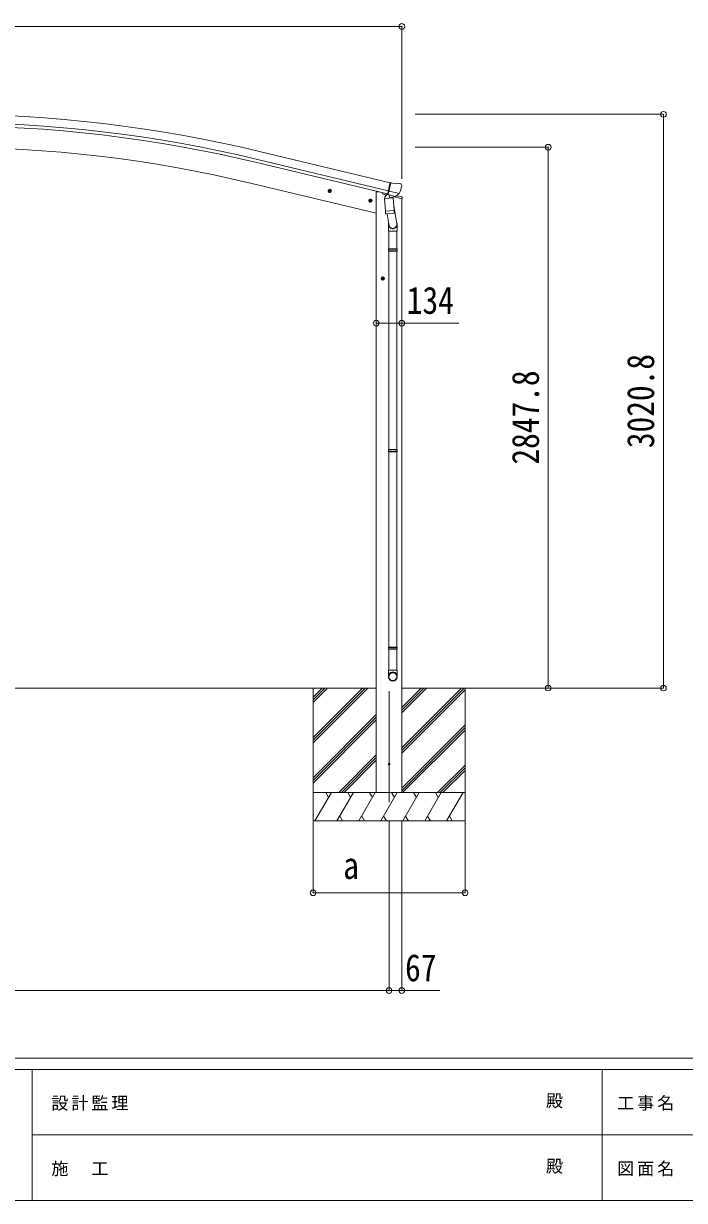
# Model space of a CAD drawing. Units: millimetres at full size. Extents: x -8385 to 8479, y -5853 to 5787.
# Drawn here: x -3447 to 31, y -5853 to 344 of the extents above; entities that cross this region are included whole.
import ezdxf
from ezdxf.enums import TextEntityAlignment as Align

# ---------------------------------------------------------------- set-up
doc = ezdxf.new("R2010")
doc.units = ezdxf.units.MM
doc.header["$LTSCALE"] = 30
doc.header["$PDMODE"] = 32
doc.header["$PDSIZE"] = 30
for name, color, linetype, lineweight in [('0-0_0', 7, 'Continuous', 9), ('0-1_本体', 4, 'Continuous', 9), ('0-2_部品', 7, 'Continuous', 9), ('0-8_PARTS2', 2, 'Continuous', 9), ('0-A_寸法', 6, 'Continuous', 9), ('F-0_240', 7, 'Continuous', 9)]:
    doc.layers.add(name, color=color, linetype=linetype, lineweight=lineweight)
doc.styles.add('ＭＳ ゴシック', font='')
doc.styles.get('ＭＳ ゴシック').set_extended_font_data('MS Gothic')

msp = doc.modelspace()

# ---------------------------------------------------------------- linework, layer by layer
at = {"layer": '0-0_0'}
for p, q in [((-6122.74, -3154.52), (-1590.72, -3154.52)), ((-1923.72, -3203.11), (-1875.12, -3154.51)), ((-1923.72, -3154.52), (-1923.72, -3854.52)), ((-1923.72, -3415.24), (-1662.99, -3154.52)), ((-1923.72, -3429.39), (-1648.85, -3154.52)), ((-1923.72, -3443.53), (-1634.71, -3154.52)), ((-1923.72, -3231.4), (-1846.84, -3154.52)), ((-1923.72, -3217.26), (-1860.99, -3154.52)), ((-1456.72, -3154.52), (-1035.56, -3154.52)), ((-1456.72, -3468.74), (-1142.49, -3154.52)), ((-1456.72, -3482.89), (-1128.35, -3154.52)), ((-1456.72, -3284.9), (-1326.34, -3154.52)), ((-1456.72, -3270.75), (-1340.49, -3154.52)), ((-1456.72, -3256.61), (-1354.63, -3154.52)), ((-1123.72, -3154.52), (-1123.72, -3854.52)), ((-1456.72, -3497.03), (-1123.72, -3164.03)), ((-1923.72, -3627.37), (-1590.72, -3294.38)), ((-1923.72, -3641.52), (-1590.72, -3308.52)), ((-1923.72, -3655.66), (-1590.72, -3322.66)), ((-1456.72, -3680.87), (-1123.72, -3347.88)), ((-1456.72, -3695.02), (-1123.72, -3362.02)), ((-1452.08, -3704.52), (-1123.72, -3376.16)), ((-1788.73, -3704.52), (-1590.72, -3506.51)), ((-1774.59, -3704.52), (-1590.72, -3520.65)), ((-1760.45, -3704.52), (-1590.72, -3534.79)), ((-1268.23, -3704.52), (-1123.72, -3560.01)), ((-1254.09, -3704.52), (-1123.72, -3574.15)), ((-1239.95, -3704.52), (-1123.72, -3588.29)), ((-1123.72, -3704.52), (-1923.72, -3704.52)), ((-1913.44, -3854.52), (-1826.83, -3704.52)), ((-1841.83, -3730.5), (-1856.83, -3704.52)), ((-1797.97, -3854.52), (-1711.36, -3704.52)), ((-1726.36, -3730.5), (-1741.37, -3704.52)), ((-1682.5, -3854.52), (-1595.89, -3704.52)), ((-1610.89, -3730.5), (-1625.9, -3704.52)), ((-1590.72, -3704.52), (-1456.72, -3704.52)), ((-1567.03, -3854.52), (-1480.42, -3704.52)), ((-1495.42, -3730.5), (-1510.43, -3704.52)), ((-1451.56, -3854.52), (-1364.95, -3704.52)), ((-1379.95, -3730.5), (-1394.95, -3704.52)), ((-1336.09, -3854.52), (-1249.48, -3704.52)), ((-1279.48, -3704.52), (-1264.48, -3730.5)), ((-1220.62, -3854.52), (-1134.01, -3704.52)), ((-1782.97, -3828.54), (-1767.97, -3854.52)), ((-1667.5, -3828.54), (-1652.5, -3854.52)), ((-1552.03, -3828.54), (-1537.03, -3854.52)), ((-1436.56, -3828.54), (-1421.56, -3854.52)), ((-1321.09, -3828.54), (-1306.09, -3854.52)), ((-1205.62, -3828.54), (-1190.62, -3854.52)), ((-1923.72, -3854.52), (-1123.72, -3854.52))]:
    msp.add_line(p, q, dxfattribs=at)
at = {"layer": '0-1_本体'}
for p, q in [((-1527.74, -536.24), (-2215.65, -371.09)), ((-1517.66, -494.26), (-2205.57, -329.11)), ((-1531.67, -552.6), (-2219.58, -387.45)), ((-1514.4, -495.04), (-1528.41, -553.39)), ((-1514.4, -495.04), (-1517.66, -494.26)), ((-1590.72, -654.64), (-2245.96, -497.33)), ((-1590.72, -541.52), (-1577.85, -541.52)), ((-1590.72, -541.52), (-1590.72, -3704.52)), ((-1528.41, -553.39), (-1531.67, -552.6)), ((-1456.72, -577.79), (-1456.72, -3704.52))]:
    msp.add_line(p, q, dxfattribs=at)
for radius in [7073, 7029.83, 7013, 6900]:
    msp.add_arc((-3856.73, -7206.68), radius, 76.5, 103.5, dxfattribs=at)
at = {"layer": '0-2_部品'}
for p, q in [((-1491.34, -498.85), (-1517.27, -492.63)), ((-1845.2, -534.42), (-1825.76, -539.09)), ((-1837.61, -529.56), (-1842.78, -535)), ((-1837.81, -546.48), (-1833.15, -527.03)), ((-1830.31, -531.31), (-1837.61, -529.56)), ((-1833.35, -543.95), (-1828.18, -538.5)), ((-1828.18, -538.5), (-1830.31, -531.31)), ((-1558.81, -546.09), (-1558.81, -549.34)), ((-1536.75, -558.58), (-1554.98, -554.21)), ((-1532.99, -554.26), (-1546.31, -569.58)), ((-1532.05, -554.2), (-1532.99, -554.26)), ((-1528.97, -556.67), (-1530.5, -556.3)), ((-1492.26, -565.48), (-1528.97, -556.67)), ((-1470.34, -550.47), (-1527.84, -536.67)), ((-1491.34, -498.85), (-1478.08, -496.16)), ((-1487.19, -565.38), (-1470.81, -550.89)), ((-1463.6, -499.34), (-1476.78, -496.18)), ((-1460.5, -501.59), (-1456.64, -507.89)), ((-1456.28, -510.17), (-1456.56, -511.32)), ((-1631.28, -585.78), (-1611.83, -590.44)), ((-1623.69, -580.91), (-1628.86, -586.36)), ((-1623.89, -597.83), (-1619.22, -578.39)), ((-1616.39, -582.67), (-1623.69, -580.91)), ((-1619.43, -595.31), (-1614.26, -589.86)), ((-1614.26, -589.86), (-1616.39, -582.67)), ((-1547.41, -576.03), (-1501.72, -572.83)), ((-1542.74, -642.87), (-1547.41, -576.03)), ((-1546.31, -569.58), (-1545.86, -575.92)), ((-1523.02, -558.49), (-1521.99, -573.1)), ((-1494.8, -567.49), (-1520.62, -573.92)), ((-1503.5, -569.66), (-1503.27, -572.94)), ((-1501.72, -572.83), (-1497.05, -639.67)), ((-1498.78, -614.91), (-1482.87, -711.08)), ((-1489.9, -565.95), (-1497.42, -564.15)), ((-1454.26, -578.39), (-1497.18, -568.08)), ((-1494.1, -565.71), (-1494.05, -566.45)), ((-1490.73, -565.85), (-1492.26, -565.48)), ((-1483.49, -562.11), (-1456.56, -568.58)), ((-1454.26, -571.5), (-1454.26, -578.39)), ((-1542.74, -642.87), (-1497.05, -639.67)), ((-1542.72, -642.87), (-1541.84, -655.56)), ((-1498.03, -654.28), (-1539.73, -657.19)), ((-1534.3, -656.81), (-1523.57, -720.4)), ((-1496.19, -652.14), (-1497.06, -639.67)), ((-1496.58, -653.5), (-1496.58, -653.5)), ((-1526.72, -713.58), (-1526.72, -748.24)), ((-1480.72, -748.24), (-1480.72, -713.88)), ((-1526.72, -748.24), (-1480.72, -748.24)), ((-1524.72, -748.24), (-1524.72, -842.24)), ((-1482.72, -748.24), (-1482.72, -842.24)), ((-1526.72, -844.24), (-1525.72, -842.24)), ((-1526.72, -844.24), (-1480.72, -844.24)), ((-1526.72, -844.24), (-1526.72, -852.24)), ((-1526.72, -852.24), (-1480.72, -852.24)), ((-1526.72, -852.24), (-1525.72, -854.24)), ((-1525.72, -842.24), (-1481.72, -842.24)), ((-1525.72, -854.24), (-1481.72, -854.24)), ((-1524.72, -854.24), (-1524.72, -1898.58)), ((-1482.72, -854.24), (-1482.72, -1898.58)), ((-1480.72, -844.24), (-1481.72, -842.24)), ((-1556.92, -1008.11), (-1556.92, -988.11)), ((-1566.92, -998.11), (-1546.92, -998.11)), ((-1560.68, -991.61), (-1564.43, -998.11)), ((-1553.17, -991.61), (-1560.68, -991.61)), ((-1549.42, -998.11), (-1553.17, -991.61)), ((-1553.17, -1004.61), (-1549.42, -998.11)), ((-1526.72, -1900.58), (-1525.72, -1898.58)), ((-1526.72, -1900.58), (-1480.72, -1900.58)), ((-1526.72, -1900.58), (-1526.72, -1908.58)), ((-1526.72, -1908.58), (-1480.72, -1908.58)), ((-1526.72, -1908.58), (-1525.72, -1910.58)), ((-1525.72, -1898.58), (-1481.72, -1898.58)), ((-1525.72, -1910.58), (-1481.72, -1910.58)), ((-1524.72, -1910.58), (-1524.72, -2938.61)), ((-1482.72, -1910.58), (-1482.72, -2938.61)), ((-1480.72, -1900.58), (-1481.72, -1898.58)), ((-1526.72, -2940.61), (-1525.72, -2938.61)), ((-1526.72, -2940.61), (-1480.72, -2940.61)), ((-1526.72, -2940.61), (-1526.72, -2948.61)), ((-1526.72, -2948.61), (-1480.72, -2948.61)), ((-1526.72, -2948.61), (-1525.72, -2950.61)), ((-1525.72, -2938.61), (-1481.72, -2938.61)), ((-1525.72, -2950.61), (-1481.72, -2950.61)), ((-1524.72, -2950.61), (-1524.72, -3060.61)), ((-1482.72, -2950.61), (-1482.72, -3060.61)), ((-1480.72, -2940.61), (-1481.72, -2938.61)), ((-1526.72, -3094.75), (-1526.72, -3060.61)), ((-1526.72, -3060.61), (-1480.72, -3060.61)), ((-1480.72, -3094.75), (-1480.72, -3060.61))]:
    msp.add_line(p, q, dxfattribs=at)
for points in [[(-1522.7, -558.08), (-1532.42, -555.74), (-1517.27, -492.63)], [(-1842.78, -535), (-1840.65, -542.2), (-1833.35, -543.95)], [(-1470.06, -549.9), (-1470.65, -550.74), (-1470.81, -550.89)], [(-1628.86, -586.36), (-1626.72, -593.55), (-1619.43, -595.31)], [(-1522.7, -558.08), (-1522.46, -558.23), (-1497.69, -564.17), (-1497.42, -564.15)], [(-1480.72, -844.24), (-1480.72, -852.24), (-1481.72, -854.24)], [(-1564.43, -998.11), (-1560.68, -1004.61), (-1553.17, -1004.61)], [(-1480.72, -1900.58), (-1480.72, -1908.58), (-1481.72, -1910.58)], [(-1480.72, -2940.61), (-1480.72, -2948.61), (-1481.72, -2950.61)]]:
    msp.add_lwpolyline(points, dxfattribs=at)
for centre, radius in [((-1835.48, -536.75), 8.5), ((-1835.48, -536.75), 7.7), ((-1835.48, -536.75), 6.5), ((-1621.56, -588.11), 8.5), ((-1621.56, -588.11), 7.7), ((-1621.56, -588.11), 6.5), ((-1556.92, -998.11), 8.5), ((-1556.92, -998.11), 7.7), ((-1556.92, -998.11), 6.5)]:
    msp.add_circle(centre, radius, dxfattribs=at)
at = {"layer": '0-2_部品', "color": 4}
msp.add_circle((-1523.72, -3554.52), 5, dxfattribs=at)
at = {"layer": '0-2_部品'}
for centre, radius, start, end in [((-1553.81, -549.34), 5, 180, 256.5), ((-1530.38, -555.81), 0.5, 221.23754, 256.5), ((-1477.48, -499.1), 3, 76.5, 101.5), ((-1653.36, -464.07), 202.4, 334.90875, 346.5), ((-1464.76, -504.21), 5, 31.5, 76.5), ((-1523.61, -558.57), 0.604, 7.79405, 79.40158), ((-1520.97, -572.95), 1.03, 188.03431, 289.96103), ((-1495.05, -566.52), 1, 284, 4), ((-1493.6, -565.67), 0.5, 76.5, 184), ((-1490.62, -565.36), 0.5, 256.5, 291.76246), ((-1457.26, -571.5), 3, 0, 76.5), ((-1539.87, -655.2), 2, 190.53157, 274), ((-1498.17, -652.28), 2, 274, 322.59038), ((-1498.13, -652.31), 1.95, 322.52234, 4.95983), ((-1510.72, -713.88), 30, 0, 2.54858)]:
    msp.add_arc(centre, radius, start, end, dxfattribs=at)
for centre, major_axis, ratio, start_param, end_param in [((-1459.2, -509.46), (1.57, -2.57), 0.99628, 0.7835347, 1.5707963), ((-1489.2, -563.03), (0.73, -2.92), 0.997631, 5.8041905, 5.8929484), ((-1489.23, -562.9), (-2.63, 3.16), 0.650902, 2.1145521, 2.1873627), ((-1489.17, -563.13), (0.73, -2.92), 0.997631, 5.965759, 6.7621801), ((-1503.72, -713.58), (-23, 0), 0.996195, 6.0000678, 10.0103449), ((-1503.72, -713.58), (-21, 0), 0.996195, 0.3319459, 3.3482706), ((-1503.72, -3093.01), (23, 0), 0.996195, 6.2831853, 9.424778), ((-1503.72, -3094.75), (23, 0), 0.996195, 6.2831853, 9.424778), ((-1503.72, -3094.75), (0, -23.43), 0.981806, 4.712389, 7.8539816)]:
    msp.add_ellipse(centre, major_axis=major_axis, ratio=ratio, start_param=start_param, end_param=end_param, dxfattribs=at)
msp.add_ellipse((-1503.72, -3094.75), major_axis=(-21, 0), ratio=0.996195, dxfattribs=at)
at = {"layer": '0-8_PARTS2', "color": 6}
msp.add_line((-6257.24, 329.37), (-1456.22, 329.37), dxfattribs=at)
at = {"layer": '0-8_PARTS2'}
msp.add_line((-1523.72, -3755.45), (-1523.72, -3171.5), dxfattribs=at)
at = {"layer": '0-A_寸法'}
for p, q in [((-1456.22, 329.37), (-1456.22, -472.97)), ((-79.65, -133.68), (-1386.07, -133.68)), ((-79.65, -3154.52), (-79.65, -133.68)), ((-685.62, -306.68), (-1386.07, -306.68)), ((-685.62, -3154.52), (-685.62, -306.68)), ((-1590.72, -1233.27), (-1456.72, -1233.27)), ((-1456.72, -1233.27), (-1156.72, -1233.27)), ((-685.62, -3154.52), (-1079.87, -3154.52)), ((-79.65, -3154.52), (-685.62, -3154.52)), ((-1923.72, -4232.42), (-1923.72, -3858.01)), ((-1523.72, -4747.4), (-1523.72, -3858.01)), ((-1456.72, -4747.4), (-1456.72, -3858.01)), ((-1123.72, -4232.42), (-1123.72, -3858.01)), ((-1123.72, -4232.42), (-1923.72, -4232.42)), ((-6189.74, -4747.4), (-1523.72, -4747.4)), ((-1523.72, -4747.4), (-1456.72, -4747.4)), ((-1456.72, -4747.4), (-1256.72, -4747.4))]:
    msp.add_line(p, q, dxfattribs=at)
for p in [(-1456.22, 329.37), (-79.65, -133.68), (-685.62, -306.68), (-1590.72, -1233.27), (-1456.72, -1233.27), (-685.62, -3154.52), (-79.65, -3154.52), (-1923.72, -4232.42), (-1123.72, -4232.42), (-1523.72, -4747.4), (-1456.72, -4747.4)]:
    msp.add_point(p, dxfattribs=at)
at = {"layer": 'F-0_240', "color": 5}
for p, q in [((-8385.45, -5102.66), (8054.55, -5102.66)), ((-8385.45, -5162.66), (5387.79, -5162.66)), ((-3402.21, -5162.66), (-3402.21, -5852.66)), ((-402.21, -5162.66), (-402.21, -5852.66)), ((-3402.21, -5507.66), (2747.79, -5507.66)), ((-8385.45, -5852.66), (8054.55, -5852.66))]:
    msp.add_line(p, q, dxfattribs=at)

# ---------------------------------------------------------------- texts
at = {"layer": '0-A_寸法', "color": 7, "style": 'ＭＳ ゴシック', "width": 0.85}
for s, p in [('134', (-1430.47, -1227.27)), ('a', (-1764.97, -4202.42)), ('67', (-1439.22, -4741.4))]:
    msp.add_text(s, height=143, dxfattribs=at).set_placement(p, align=Align.BOTTOM_LEFT)
for s, p in [('3020.8', (-85.65, -1891.6)), ('2847.8', (-691.62, -1978.1))]:
    msp.add_text(s, height=143, rotation=90, dxfattribs=at).set_placement(p, align=Align.BOTTOM_LEFT)
at = {"layer": 'F-0_240', "style": 'ＭＳ ゴシック'}
for p in [(-697.92, -5380.16), (-697.92, -5725.16)]:
    msp.add_text('殿', height=65.98, dxfattribs=at).set_placement(p, align=Align.BOTTOM_LEFT)
at = {"layer": 'F-0_240', "char_height": 65.98, "attachment_point": 7, "style": 'ＭＳ ゴシック'}
for s, insert in [('\\T1.17;設計監理', (-3300.89, -5380.16)), ('\\T1.17;工事名', (-323.11, -5380.16)), ('\\T1.17;施\u3000工', (-3300.89, -5725.16)), ('\\T1.17;図面名', (-323.11, -5725.16))]:
    msp.add_mtext(s, dxfattribs=dict(at, insert=insert))

doc.saveas('drawing.dxf')
